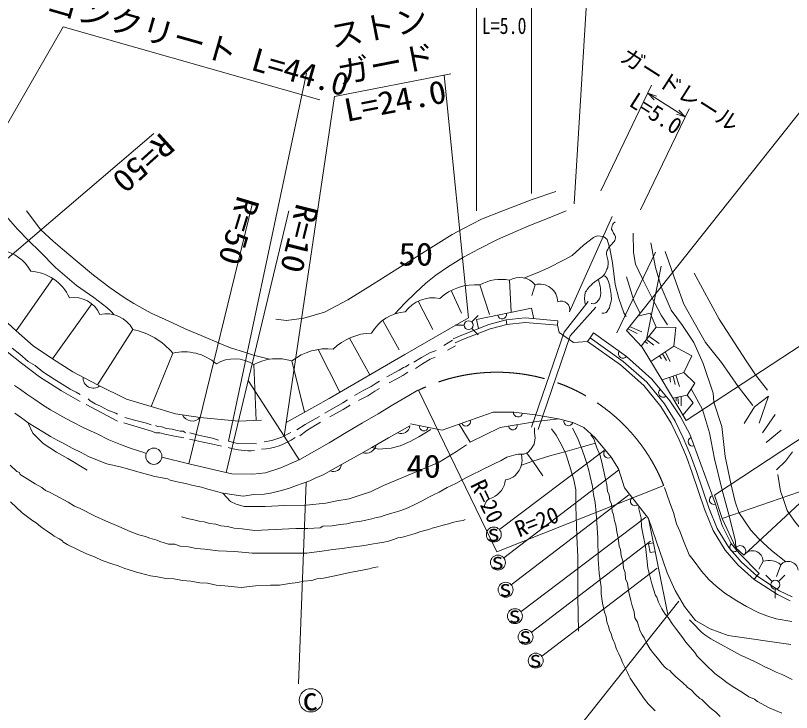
# Model space of a CAD drawing. Units: millimetres, scale not verified. Extents: x 40000 to 680000, y 20000 to 380000.
# Drawn here: x 304489 to 390951, y 241598 to 319276 of the extents above; entities that cross this region are included whole.
import ezdxf
from ezdxf.enums import TextEntityAlignment as Align

# ---------------------------------------------------------------- set-up
doc = ezdxf.new("R2010")
doc.units = ezdxf.units.MM
doc.header["$LTSCALE"] = 1000
doc.linetypes.add('CHAIN', pattern=[18.5, 12, -1.5, 3.5, -1.5])
for name, color, linetype, lineweight in [('M-BGD', 7, 'Continuous', 13), ('M-BMK', 2, 'CHAIN', 13), ('M-STR-HTXT', 7, 'Continuous', 13), ('M-WORK', 1, 'Continuous', 13)]:
    doc.layers.add(name, color=color, linetype=linetype, lineweight=lineweight)
doc.styles.add('ＭＳ ゴシック', font='')
doc.styles.get('ＭＳ ゴシック').set_extended_font_data('MS Gothic')

msp = doc.modelspace()

# ---------------------------------------------------------------- linework, layer by layer
at = {"layer": 'M-BGD'}
for p, q in [((368310, 287387), (365604, 283986)), ((361992, 286644), (355863, 285394)), ((361992, 286644), (362227, 285489)), ((369149, 286783), (366307, 283568)), ((356031, 285826), (355324, 285119)), ((355863, 285394), (356070, 284379)), ((359242, 284855), (359151, 285348)), ((353471, 284765), (354471, 284765)), ((364932, 285258), (364889, 284760)), ((364889, 284760), (365074, 283949)), ((355324, 284412), (356031, 283705)), ((365604, 283986), (361982, 273379)), ((365074, 283949), (366667, 282839)), ((368907, 283903), (368520, 283368)), ((368907, 283903), (372579, 281283)), ((366307, 283568), (362739, 273120)), ((366667, 282839), (368229, 282962)), ((368520, 283368), (368229, 282962)), ((372579, 281283), (375386, 278761)), ((375386, 278761), (377386, 276331)), ((377386, 276331), (378592, 274544)), ((352020, 273080), (357707, 275076)), ((357707, 275076), (360018, 275086)), ((360018, 275086), (362386, 274788)), ((362386, 274788), (364989, 274337)), ((364989, 274337), (366571, 273920)), ((378592, 274544), (379627, 272634)), ((348509, 273761), (352020, 273080)), ((366571, 273920), (367821, 273368)), ((367821, 273368), (369046, 272262)), ((379627, 272634), (382471, 264820)), ((369046, 272262), (370844, 270068)), ((370844, 270068), (371688, 268737)), ((371688, 268737), (372338, 266624)), ((372338, 266624), (375003, 263226)), ((382471, 264820), (383228, 262447)), ((375003, 263226), (377159, 252520)), ((377092, 257159), (375003, 263226)), ((383228, 262447), (384213, 260435)), ((375510, 260488), (375018, 260396)), ((375018, 260396), (375201, 259413)), ((384213, 260435), (385127, 259352)), ((375201, 259413), (375693, 259504)), ((385127, 259352), (387337, 257070)), ((377990, 255175), (377092, 257159)), ((386801, 256429), (387106, 256827)), ((387337, 257070), (387106, 256827)), ((388100, 256916), (388799, 256200)), ((389506, 256192), (390222, 256890)), ((379042, 253396), (377990, 255175)), ((389130, 254342), (389142, 255342)), ((380271, 251864), (379042, 253396)), ((381873, 250909), (380271, 251864)), ((383879, 250183), (381873, 250909)), ((390894, 249192), (383879, 250183))]:
    msp.add_line(p, q, dxfattribs=at)
for points in [[(353257, 283234), (354213, 283655), (357228, 284830), (359151, 285348), (361280, 285570), (364932, 285258)], [(353494, 282792), (354405, 283193), (357384, 284354), (359242, 284855), (361285, 285067), (364889, 284760)], [(368229, 282962), (371887, 280338), (374482, 278046), (376390, 275707), (377543, 273827), (378436, 271991), (379236, 270107), (379892, 268294), (381272, 264250), (382216, 261879), (383561, 259693), (385002, 258023), (386801, 256429), (389378, 254735), (390803, 254052)], [(368520, 283368), (372199, 280729), (374844, 278394), (376799, 275997), (377982, 274068), (378891, 272198), (379702, 270290), (380364, 268460), (381741, 264423), (382665, 262104), (383966, 259989), (385359, 258375), (387106, 256827), (389624, 255172), (391019, 254503)], [(353923, 273748), (355151, 271743), (358489, 273370), (362531, 274024), (364989, 274337)]]:
    msp.add_lwpolyline(points, dxfattribs=at)
for centre, radius in [((354971, 284765), 500), ((319900, 270155), 902), ((389148, 255842), 500)]:
    msp.add_circle(centre, radius, dxfattribs=at)
for centre, start, end in [((358708, 285974), 191.56846, 11.49477), ((372172, 281574), 144.52604, 324.45234), ((376645, 277232), 129.4979, 309.42421), ((360476, 275029), 172.8776, 352.80391), ((354681, 274014), 199.37301, 19.29931), ((366088, 274048), 165.26896, 345.19526), ((349986, 273475), 169.06808, 348.99439), ((359906, 273599), 189.19224, 9.19224), ((379941, 271773), 110.03195, 289.95825), ((370527, 270455), 129.3705, 309.29681), ((373501, 265141), 128.14422, 308.07053), ((382300, 265290), 110.03195, 289.95825), ((384566, 260018), 130.20265, 310.12895)]:
    msp.add_arc(centre, 500, start, end, dxfattribs=at)
at = {"layer": 'M-BMK'}
for points in [[(304367, 278033), (304934, 277655), (305879, 276991), (306639, 276468), (307483, 275882), (308384, 275334), (309761, 274560), (310817, 273983), (312111, 273315), (313594, 272651), (314897, 272001), (316191, 271483), (317369, 271003), (318798, 270562), (319055, 270470)], [(320796, 270055), (323809, 269304), (327299, 268483), (328602, 268202), (330928, 268168), (332333, 268319), (334068, 268852), (336180, 269787), (339440, 271663), (341324, 272793), (343140, 273872), (344885, 274900), (346532, 275878), (348296, 276911), (349333, 277526)], [(391008, 251743), (389258, 252033), (388205, 252382), (387328, 252717), (385927, 253407), (384861, 254030), (383514, 254881), (382563, 255672), (381772, 256376), (380907, 257361), (379989, 258621), (379560, 259150), (378924, 260739), (378502, 261818), (378133, 262622), (377805, 263888), (377409, 264961), (376806, 266683)]]:
    msp.add_lwpolyline(points, dxfattribs=at)
msp.add_arc((358125, 259520), 20000, 21.60818, 115.84784, dxfattribs=at)
at = {"layer": 'M-STR-HTXT'}
for p, q in [((355863, 297490), (355863, 321107)), ((361992, 299443), (361992, 321107)), ((366735, 298276), (368066, 320107)), ((369713, 299727), (375366, 311531)), ((374934, 310629), (379110, 307969)), ((374934, 310629), (375643, 309881)), ((374934, 310629), (375911, 310303)), ((374146, 297604), (379542, 308871)), ((379110, 307969), (378401, 308717)), ((379110, 307969), (378132, 308295)), ((349405, 277519), (358125, 259520)), ((376719, 266885), (358125, 259520))]:
    msp.add_line(p, q, dxfattribs=at)
at = {"layer": 'M-WORK'}
for p, q in [((328209, 271821), (336901, 312844)), ((354971, 285584), (352239, 312643)), ((296158, 285868), (319892, 306139)), ((323809, 269304), (330878, 298371)), ((327950, 268342), (334949, 297510)), ((366222, 286247), (370962, 296864)), ((371503, 283922), (375813, 292913)), ((374786, 283149), (376443, 291354)), ((304562, 284120), (308648, 289969)), ((359516, 289772), (359724, 286261)), ((356239, 289258), (357304, 285956)), ((362393, 289277), (362029, 288071)), ((353016, 288617), (354199, 286089)), ((308620, 280995), (312993, 287130)), ((349349, 287437), (350979, 284279)), ((345405, 285299), (347226, 282031)), ((372913, 284611), (374260, 284017)), ((374220, 282416), (375856, 284536)), ((313630, 278118), (317545, 284281)), ((372716, 284363), (373764, 283851)), ((385658, 259121), (412535, 284242)), ((341720, 283333), (343959, 279234)), ((352227, 282488), (353192, 283082)), ((374629, 282945), (374921, 282704)), ((374786, 283149), (375602, 282539)), ((375073, 283521), (376204, 282714)), ((338212, 282060), (340610, 277285)), ((352609, 281989), (353511, 282462)), ((375294, 280719), (377843, 282427)), ((382390, 265818), (407081, 282157)), ((319594, 275699), (322022, 281652)), ((376257, 281364), (376486, 281013)), ((376569, 281573), (377011, 280809)), ((376886, 281786), (377448, 280702)), ((331034, 280375), (331290, 274155)), ((335282, 280775), (336701, 275070)), ((378973, 279487), (376543, 278673)), ((330409, 278591), (334414, 272400)), ((377390, 278957), (377484, 278394)), ((377758, 279080), (377980, 278170)), ((378075, 279187), (378466, 277918)), ((386943, 279213), (388267, 277530)), ((385000, 277938), (386659, 275819)), ((379327, 276956), (377732, 276646)), ((378089, 276716), (378103, 276315)), ((378306, 276758), (378346, 275994)), ((378677, 276830), (378666, 275790)), ((312366, 275927), (315869, 274071)), ((387704, 272751), (389146, 274820)), ((388139, 271703), (389800, 273050)), ((383222, 263232), (407674, 271660)), ((358441, 262035), (370066, 270796)), ((371681, 268618), (358917, 258827)), ((336858, 267266), (336031, 244784)), ((359734, 255828), (372825, 265848)), ((374728, 263382), (360813, 252870)), ((361949, 250505), (375245, 260673)), ((363135, 247866), (376002, 257700)), ((387325, 257576), (387788, 258450)), ((389278, 256750), (389759, 258061)), ((378406, 254004), (366213, 238654))]:
    msp.add_line(p, q, dxfattribs=at)
for points in [[(294738, 291882), (309783, 318017), (338388, 309865)], [(336109, 269756), (334414, 272400), (340048, 310262), (353003, 312792)], [(372568, 284176), (395162, 312629), (412857, 280215)], [(293997, 308090), (296240, 305680), (297761, 303840), (300002, 301027), (301336, 299397), (302905, 297550), (304711, 295460), (305928, 294213), (307217, 292926), (308947, 291186), (311270, 289184), (313214, 287852), (314673, 286744), (315110, 286316), (315489, 285931)], [(333507, 285419), (334701, 285287), (336604, 285551), (338909, 286231), (341499, 287585), (344283, 289314), (347095, 291098), (353156, 294887), (354389, 295542), (356405, 296563), (358686, 297487), (362055, 298762), (364695, 299653)], [(305712, 297519), (307326, 295407), (308676, 294126), (309716, 293232), (311359, 291861), (313187, 290355), (315024, 288926), (316608, 287837), (317668, 287186), (319608, 286106), (321970, 285017), (323477, 284327), (325168, 283608), (327443, 282665), (328444, 282257), (330126, 281722), (331001, 281411), (332774, 280961)], [(346763, 286017), (347868, 287204), (349054, 288351), (350201, 289430), (351328, 290344), (352611, 291229), (354390, 292327), (356082, 293251), (358191, 294300), (359639, 294961), (361690, 295826), (363382, 296487), (365831, 297498)], [(373308, 295003), (373366, 292855), (373580, 291572), (374319, 289987), (375423, 287772), (376445, 285880), (377139, 284813)], [(361187, 290025), (362596, 290602), (363797, 291130), (365637, 292054), (366526, 292540), (367769, 293664), (368879, 294518), (369303, 294706), (369990, 294664), (370396, 294312), (370729, 293300), (371004, 291712), (371290, 289311), (371728, 287749), (372261, 286129), (372547, 285730)], [(295563, 293315), (297170, 291645), (299596, 288805), (300770, 287606), (304562, 284120), (306461, 282474), (308620, 280995), (310889, 279567), (313630, 278118), (316864, 276526), (319594, 275699), (322332, 274899), (325064, 274466), (329326, 274074), (331881, 274179)], [(375273, 293948), (375817, 291185), (376437, 289049), (377545, 286422), (378797, 284735), (380076, 282816), (381119, 280486), (382224, 277171), (382317, 276179), (383191, 273471), (383565, 270111), (384178, 267123), (384685, 265069), (385096, 263881), (386419, 261922), (387326, 260962), (388718, 259660), (390307, 258401)], [(385000, 277938), (383138, 280620), (381367, 282849), (380242, 284811), (378966, 287116), (378090, 289479), (377289, 291841), (376870, 292965)], [(380109, 290546), (382891, 285421), (385920, 280772), (386943, 279213)], [(372564, 290141), (373367, 287501), (374077, 286077)], [(379204, 274138), (402566, 289459), (415028, 269300)], [(334639, 273915), (339422, 276594), (347864, 281507), (354971, 285584)], [(373821, 285755), (375189, 286101), (375856, 284536), (378075, 284495), (377843, 282427), (379844, 281338), (378973, 279487), (380197, 278317), (379327, 276956), (379980, 276113), (378850, 274741)], [(372568, 284176), (374317, 282312), (376446, 278839), (379204, 274138)], [(304110, 282190), (304968, 281546), (305911, 280707), (306662, 280264), (307515, 279563), (308788, 278745), (309677, 278187), (310566, 277642), (311232, 277280), (311674, 277043)], [(348865, 280657), (349717, 281155), (350646, 281675), (351348, 281949)], [(303573, 281800), (305142, 280531), (307161, 279012), (309627, 277431), (311690, 276275)], [(349054, 279940), (349824, 280456), (350691, 280982), (351243, 281210)], [(345858, 278998), (347221, 279744), (347721, 280048), (347949, 280129), (348369, 280392)], [(346137, 278320), (346990, 278798), (347629, 279164), (348201, 279513)], [(342278, 276929), (343285, 277536), (344117, 277924), (344686, 278287), (345049, 278537)], [(342693, 276387), (343743, 276905), (344542, 277406), (345029, 277705)], [(379777, 277660), (381051, 275348), (381811, 272754), (382383, 269883), (383218, 266367), (384005, 263502), (384696, 260670), (384746, 259940)], [(385672, 273806), (386838, 275653), (388403, 276868), (387344, 273855)], [(312570, 276537), (312789, 276336), (313356, 276014), (313959, 275741), (314772, 275286), (315648, 274964), (315836, 274830)], [(338955, 274944), (340975, 276120), (341488, 276427)], [(339497, 274548), (341002, 275367), (341777, 275836)], [(348442, 273528), (346038, 272192), (344181, 271132), (342821, 270342), (341145, 269436), (339873, 268707), (338762, 268102), (337863, 267716), (337282, 267408), (336434, 267124), (335801, 266885), (334915, 266577), (333989, 266300), (332898, 266037), (332194, 265924), (331001, 265902), (329891, 265708), (329280, 265771), (328862, 265853), (327582, 266053), (326781, 266271), (325914, 266481), (325216, 266701), (324300, 266884), (323418, 267104), (322515, 267304), (321723, 267472), (321462, 267629), (320016, 267902), (318263, 268400), (316299, 268923), (314646, 269302), (313608, 269719), (312611, 270144), (311805, 270559), (310804, 271058), (309810, 271600), (309200, 271905), (308403, 272367), (307593, 272858), (305913, 273876), (305295, 274332), (304416, 274940)], [(316658, 274459), (317743, 274169), (319093, 273843), (319620, 273646)], [(335844, 273109), (336764, 273697), (337633, 274192), (338346, 274604)], [(305852, 273921), (306423, 272713), (307562, 271595), (309041, 270609), (310304, 269894), (312477, 268610)], [(316560, 273887), (319633, 272964), (320129, 272771), (320579, 272771), (321108, 272605), (322196, 272394), (323233, 272199)], [(320100, 273581), (320310, 273478), (320806, 273416), (321257, 273259), (321932, 273157), (322495, 273040), (322848, 272938), (323210, 272933), (323312, 272830), (323482, 272768)], [(362322, 273310), (362322, 272775), (362405, 272208), (362283, 271504), (361945, 270979), (361570, 270585), (361142, 270399), (360515, 270385), (360002, 270294), (359251, 270055), (358595, 269696), (357757, 269289), (357298, 269040), (356594, 268714), (356259, 268518), (355484, 268159), (354751, 267786), (353568, 267133), (352577, 266655), (352137, 266401), (351697, 266166), (351050, 265846), (350615, 265625), (349720, 265147), (348839, 264690), (347946, 264287), (347192, 264027), (346410, 263818), (345659, 263604), (345157, 263416), (344701, 263329), (344198, 263181), (343515, 263027), (342811, 262900), (342154, 262820), (341404, 262632), (340660, 262558), (339769, 262411), (338742, 262353), (338427, 262185), (337066, 262112), (335739, 262092), (331123, 261892), (329747, 262068), (328855, 262143), (328105, 262330), (327382, 262404), (326825, 262585), (326115, 262659), (325505, 262846), (324955, 262913), (324340, 263068), (323783, 263188), (322979, 263409)], [(336160, 272436), (336956, 273038), (337917, 273605), (338484, 273962)], [(364202, 273224), (364727, 272489), (365332, 271438), (365791, 270440), (366225, 269139), (366685, 267524), (366921, 266394), (366934, 264581), (367039, 261245), (367157, 258960), (367144, 254467), (367210, 250658)], [(375748, 241763), (375340, 242183), (374989, 242551), (374564, 243098), (374395, 243326), (373348, 244847), (372991, 245432), (372879, 245643), (372678, 246045), (372346, 246706), (372129, 247170), (371951, 247663), (371697, 248127), (371655, 248271), (371531, 248511), (371404, 248748), (371223, 249375), (371159, 249519), (371015, 249859), (370876, 250357), (370688, 250755), (370576, 251178), (370395, 251686), (370284, 252264), (370112, 252787), (369880, 253797), (369739, 254809), (369746, 255580), (369511, 257141), (369404, 258696), (369357, 261055), (369303, 262194), (369176, 263829), (369082, 264995), (368908, 265907), (368787, 266798), (368503, 267902), (368322, 268720), (368094, 269450), (367860, 270255), (367525, 271159), (367170, 272010), (366922, 272573), (366560, 273270)], [(323916, 272757), (324881, 272520), (325551, 272364), (326423, 272163), (327115, 271958)], [(332189, 271762), (333053, 271893), (334172, 272274), (335160, 272787)], [(344181, 271132), (344938, 270947), (346331, 271071), (347353, 271329), (348474, 271790), (349411, 272316), (350765, 273120)], [(382990, 241164), (382514, 241622), (382217, 241855), (381810, 242190), (381363, 242645), (381132, 242863), (380970, 243028), (380754, 243160), (380208, 243653), (379787, 244113), (379356, 244370), (379202, 244577), (378961, 244799), (378753, 244993), (378076, 245569), (377607, 246012), (377379, 246273), (377091, 246420), (376837, 246648), (376488, 247030), (376193, 247419), (375597, 248143), (375221, 248652), (374819, 249302), (374518, 249912), (374317, 250267), (374109, 250669), (373908, 251252), (373807, 251668), (373513, 252150), (373419, 252827), (373184, 253484), (373057, 254074), (372936, 254569), (372842, 254985), (372682, 256010), (372467, 256506), (372407, 257196), (372233, 257692), (372152, 258490), (371985, 259039), (371904, 259756), (371757, 260138), (371643, 261070), (371502, 261720), (371388, 262504), (371247, 262940), (371120, 263623), (370979, 264025), (370879, 264816), (370705, 265272), (370618, 265895), (370463, 266230), (370376, 267001), (370233, 267594), (370086, 268302), (369839, 269298), (369625, 270230), (369277, 271108), (368915, 272100), (368600, 272528)], [(323860, 272070), (325223, 271748), (326277, 271538), (326959, 271374), (327423, 271286)], [(328209, 271821), (329223, 271581), (331356, 271554)], [(360859, 269158), (362146, 269624), (364022, 270198), (365701, 270636), (367525, 271159), (369096, 271604)], [(327582, 266053), (328457, 265124), (329058, 264814), (329977, 264551), (332295, 264542), (334499, 264664), (336873, 264720), (339069, 264945), (340288, 265170), (341677, 265414), (342793, 265790), (344051, 266184), (345505, 266897), (346837, 267460), (351707, 269501), (353621, 270702), (354746, 271434)], [(389280, 268629), (390301, 269595), (391063, 270657)], [(361425, 270522), (362146, 269624), (363236, 267961)], [(303904, 269168), (304619, 268461), (304937, 268361), (304995, 268136), (306066, 267453), (306695, 267067), (307403, 266660), (307841, 266349), (308278, 266140), (308990, 265798), (310345, 265032), (311070, 264608), (311692, 264328), (313348, 263468), (314501, 262970), (316016, 262342), (317274, 261761), (318218, 261394), (318963, 261206), (319451, 261028), (320231, 260796), (320566, 260648), (321069, 260514), (321538, 260347), (322255, 260340), (322851, 260126), (323776, 260045), (324600, 259878), (325572, 259790), (327083, 259598), (328922, 259541), (330854, 259363), (335203, 259351), (336946, 259351), (338862, 259612), (339835, 259775), (340888, 259878), (341893, 260032), (342825, 260139), (343568, 260260), (344367, 260393), (344874, 260452), (345301, 260547), (345926, 260667), (346613, 260864), (347103, 261046), (347611, 261119), (348138, 261281), (348897, 261500), (349650, 261760), (350535, 262003), (350927, 262139), (351350, 262252), (351894, 262388), (352295, 262513), (352891, 262667), (353135, 262779), (353843, 262906), (354359, 263011), (354583, 263099)], [(400043, 255949), (398831, 256539), (396609, 258025), (394074, 260094), (392471, 261476), (391269, 262934), (390457, 264093), (389974, 265569), (389738, 266251), (389422, 268109)], [(385658, 259121), (384746, 259940), (383222, 263232), (382390, 265818)], [(344910, 257816), (344407, 257749), (343905, 257595), (343141, 257475), (342144, 257279), (341744, 257183), (341272, 257081), (340051, 256838), (338792, 256557), (338048, 256503), (337500, 256312), (336588, 256227), (335951, 256069), (335017, 255966), (333917, 255791), (332898, 255777), (331212, 255712), (329626, 255538), (327814, 255718), (326836, 255786), (325868, 256002), (325038, 256050), (324015, 256234), (323113, 256299), (322126, 256480), (321225, 256536), (320296, 256724), (319517, 256837), (318954, 256959), (318429, 257118), (317960, 257240), (317509, 257378), (316662, 257661), (315920, 257924), (315226, 258173), (314159, 258536), (313283, 258943), (312392, 259274), (310322, 260280), (309775, 260610), (309729, 260710), (309343, 260950), (308786, 261256), (308597, 261413), (308008, 261794), (307685, 262038), (307258, 262329), (306784, 262725), (306428, 262961), (306257, 263067), (305243, 263862), (303922, 265071)], [(389879, 241534), (388470, 242101), (387159, 242827), (386822, 243074), (386214, 243360), (385503, 243833), (384623, 244327), (383768, 244901), (383252, 245326), (382429, 245934), (381402, 246925), (381180, 247137), (380429, 247892), (380190, 248284), (379184, 249423), (378739, 250060), (378155, 250864), (377681, 251458), (377226, 252200), (376867, 252555), (376501, 253160), (376118, 253888), (375961, 254435), (375812, 254640), (375386, 255928), (375113, 256986), (374936, 257665), (374816, 258742), (374687, 260097), (374443, 261347), (374251, 262299), (374189, 263266), (373887, 264448)], [(379601, 251918), (379941, 251555), (380923, 250551), (381301, 250244), (381626, 250026), (381955, 249815), (385362, 247943), (385807, 247745), (386842, 247282), (387360, 247018), (387906, 246741), (388635, 246406), (389244, 246087), (389977, 245778), (390580, 245490), (391041, 245262)]]:
    msp.add_lwpolyline(points, dxfattribs=at)
for centre, radius in [((357782, 261431), 831), ((358240, 258308), 831), ((359094, 255278), 831), ((360132, 252333), 831), ((361321, 250020), 831), ((362457, 247377), 831), ((337386, 242952), 1291)]:
    msp.add_circle(centre, radius, dxfattribs=at)
for centre, radius, start, end in [((301991, 288461), 4794, 28.78645, 78.53476), ((305921, 285773), 5004, 24.14059, 86.88466), ((358551, 285225), 4648, 78.01742, 119.82519), ((360664, 287838), 2249, 39.76387, 120.69673), ((355744, 283319), 5959, 85.23226, 131.92996), ((362895, 287327), 2013, 1.25225, 104.45438), ((310969, 284670), 3186, 23.73113, 98.69564), ((351033, 283943), 3879, 79.17388, 143.54598), ((365291, 286489), 962, 345.46875, 113.46557), ((348259, 281541), 4719, 94.19638, 150.27468), ((314646, 282776), 3266, 27.43828, 103.47081), ((315972, 276475), 7963, 40.54936, 78.60483), ((344290, 277593), 6289, 91.17431, 134.35571), ((339163, 275908), 6225, 83.2658, 128.56245), ((323264, 276248), 5545, 49.2997, 102.94524), ((328897, 277114), 3900, 56.76552, 121.13212), ((333634, 275525), 5503, 72.56798, 118.19142), ((313140, 278871), 1127, 174.91529, 309.78699), ((324187, 275267), 1188, 204.37121, 317.60959), ((347473, 273666), 978, 246.2742, 351.89036), ((331507, 278131), 7199, 273.16783, 304.96632), ((330630, 279375), 8606, 253.58052, 273.33479), ((343524, 271671), 1179, 252.5997, 347.39465), ((358685, 269722), 2246, 280.4423, 17.37281), ((339960, 269285), 835, 242.46046, 356.53498), ((356523, 267869), 2594, 296.23526, 352.12215), ((357814, 264470), 1082, 97.66904, 179.18542), ((385244, 259578), 616, 312.17114, 143.96039), ((386617, 258450), 1171, 0, 145.04276), ((388431, 256517), 2037, 49.29979, 108.3786), ((390591, 257329), 1108, 6.90656, 138.66129)]:
    msp.add_arc(centre, radius, start, end, dxfattribs=at)
for points, knots in [([(367980, 287127), (367887, 287357), (367870, 288132), (367953, 288365), (368041, 288616), (368590, 289218), (368783, 289400), (368999, 289602), (369779, 290054), (369980, 290271), (370125, 290426), (370403, 291009), (370470, 291210), (370511, 291331), (370522, 291721), (370511, 291849), (370494, 292053), (370316, 292653), (370334, 292856), (370347, 293001), (370578, 293387), (370661, 293507), (370754, 293640), (371119, 293971), (371205, 294108), (371261, 294197), (371378, 294509), (371355, 294612), (371313, 294798), (370956, 295271), (370906, 295456), (370881, 295547), (370962, 295832), (371001, 295918), (371040, 296005), (371215, 296237), (371287, 296299)], [0, 0, 0, 0, 1, 1, 1, 2, 2, 2, 3, 3, 3, 4, 4, 4, 5, 5, 5, 6, 6, 6, 7, 7, 7, 8, 8, 8, 9, 9, 9, 10, 10, 10, 11, 11, 11, 12, 12, 12, 12]), ([(369461, 289881), (369430, 289667), (369658, 289090), (369676, 288891), (369695, 288687), (369713, 288064), (369649, 287870), (369595, 287708), (369261, 287297), (369118, 287203), (369034, 287148), (368702, 287139), (368615, 287190)], [0, 0, 0, 0, 1, 1, 1, 2, 2, 2, 3, 3, 3, 4, 4, 4, 4]), ([(369812, 286101), (369903, 286068), (370211, 286112), (370289, 286169), (370395, 286246), (370607, 286592), (370656, 286713), (370728, 286893), (370884, 287459), (370887, 287652), (370892, 287954), (370763, 288855), (370697, 289149), (370653, 289345), (370451, 289919), (370343, 290088), (370299, 290157), (370060, 290288), (369980, 290271)], [0, 0, 0, 0, 1, 1, 1, 2, 2, 2, 3, 3, 3, 4, 4, 4, 5, 5, 5, 6, 6, 6, 6])]:
    msp.add_open_spline(points, degree=3, knots=knots, dxfattribs=at)

# ---------------------------------------------------------------- texts
at = {"layer": 'M-STR-HTXT', "style": 'ＭＳ ゴシック', "width": 0.8}
msp.add_text('L=5.0', height=1833, dxfattribs=at).set_placement((358931, 316670), align=Align.BOTTOM_CENTER)
at = {"layer": 'M-STR-HTXT', "style": 'ＭＳ ゴシック'}
msp.add_text('ガードレール', height=1833, rotation=327.502, dxfattribs=at).set_placement((377752, 309799), align=Align.BOTTOM_CENTER)
msp.add_text('L=5.0', height=1833, rotation=327.502, dxfattribs=at).set_placement((376343, 309145), align=Align.TOP_CENTER)
for rotation, p in [(295.848, (354625, 266745)), (21.608, (360804, 260581))]:
    msp.add_text('R=20', height=1833, rotation=rotation, dxfattribs=at).set_placement(p, align=Align.BOTTOM_LEFT)
at = {"layer": 'M-WORK', "style": 'ＭＳ ゴシック'}
for s, rotation, width, p in [('コンクリート L=44.0', 344.116, 1.05, (324181, 314277)), ('ストン', 11.05, 1.05, (345360, 315967)), ('ガード', 11.05, 1.05, (346165, 311845)), ('L=24.0', 11.05, 1.1, (347176, 307763)), ('R=50', 222.128, 1.1, (317362, 304340)), ('R=50', 253.285, 1.1, (327414, 295860)), ('R=10', 256.009, 1.1, (334141, 294906))]:
    msp.add_text(s, height=2566, rotation=rotation, dxfattribs=dict(at, width=width)).set_placement(p, align=Align.BOTTOM_CENTER)
at = {"layer": 'M-WORK', "style": 'ＭＳ ゴシック', "width": 1.1}
for s, p in [('50', (347172, 290631)), ('40', (348035, 267000))]:
    msp.add_text(s, height=2566, dxfattribs=at).set_placement(p, align=Align.BOTTOM_LEFT)
for p in [(357755, 261613), (358212, 258489), (359067, 255460), (360105, 252515), (361294, 250202), (362429, 247558)]:
    msp.add_text('s', height=1833, rotation=2.289, dxfattribs=at).set_placement(p, align=Align.MIDDLE_CENTER)
at = {"layer": 'M-WORK', "style": 'ＭＳ ゴシック'}
msp.add_text('c', height=2566, rotation=2.289, dxfattribs=at).set_placement((337310, 243106), align=Align.MIDDLE_CENTER)

doc.saveas('drawing.dxf')
